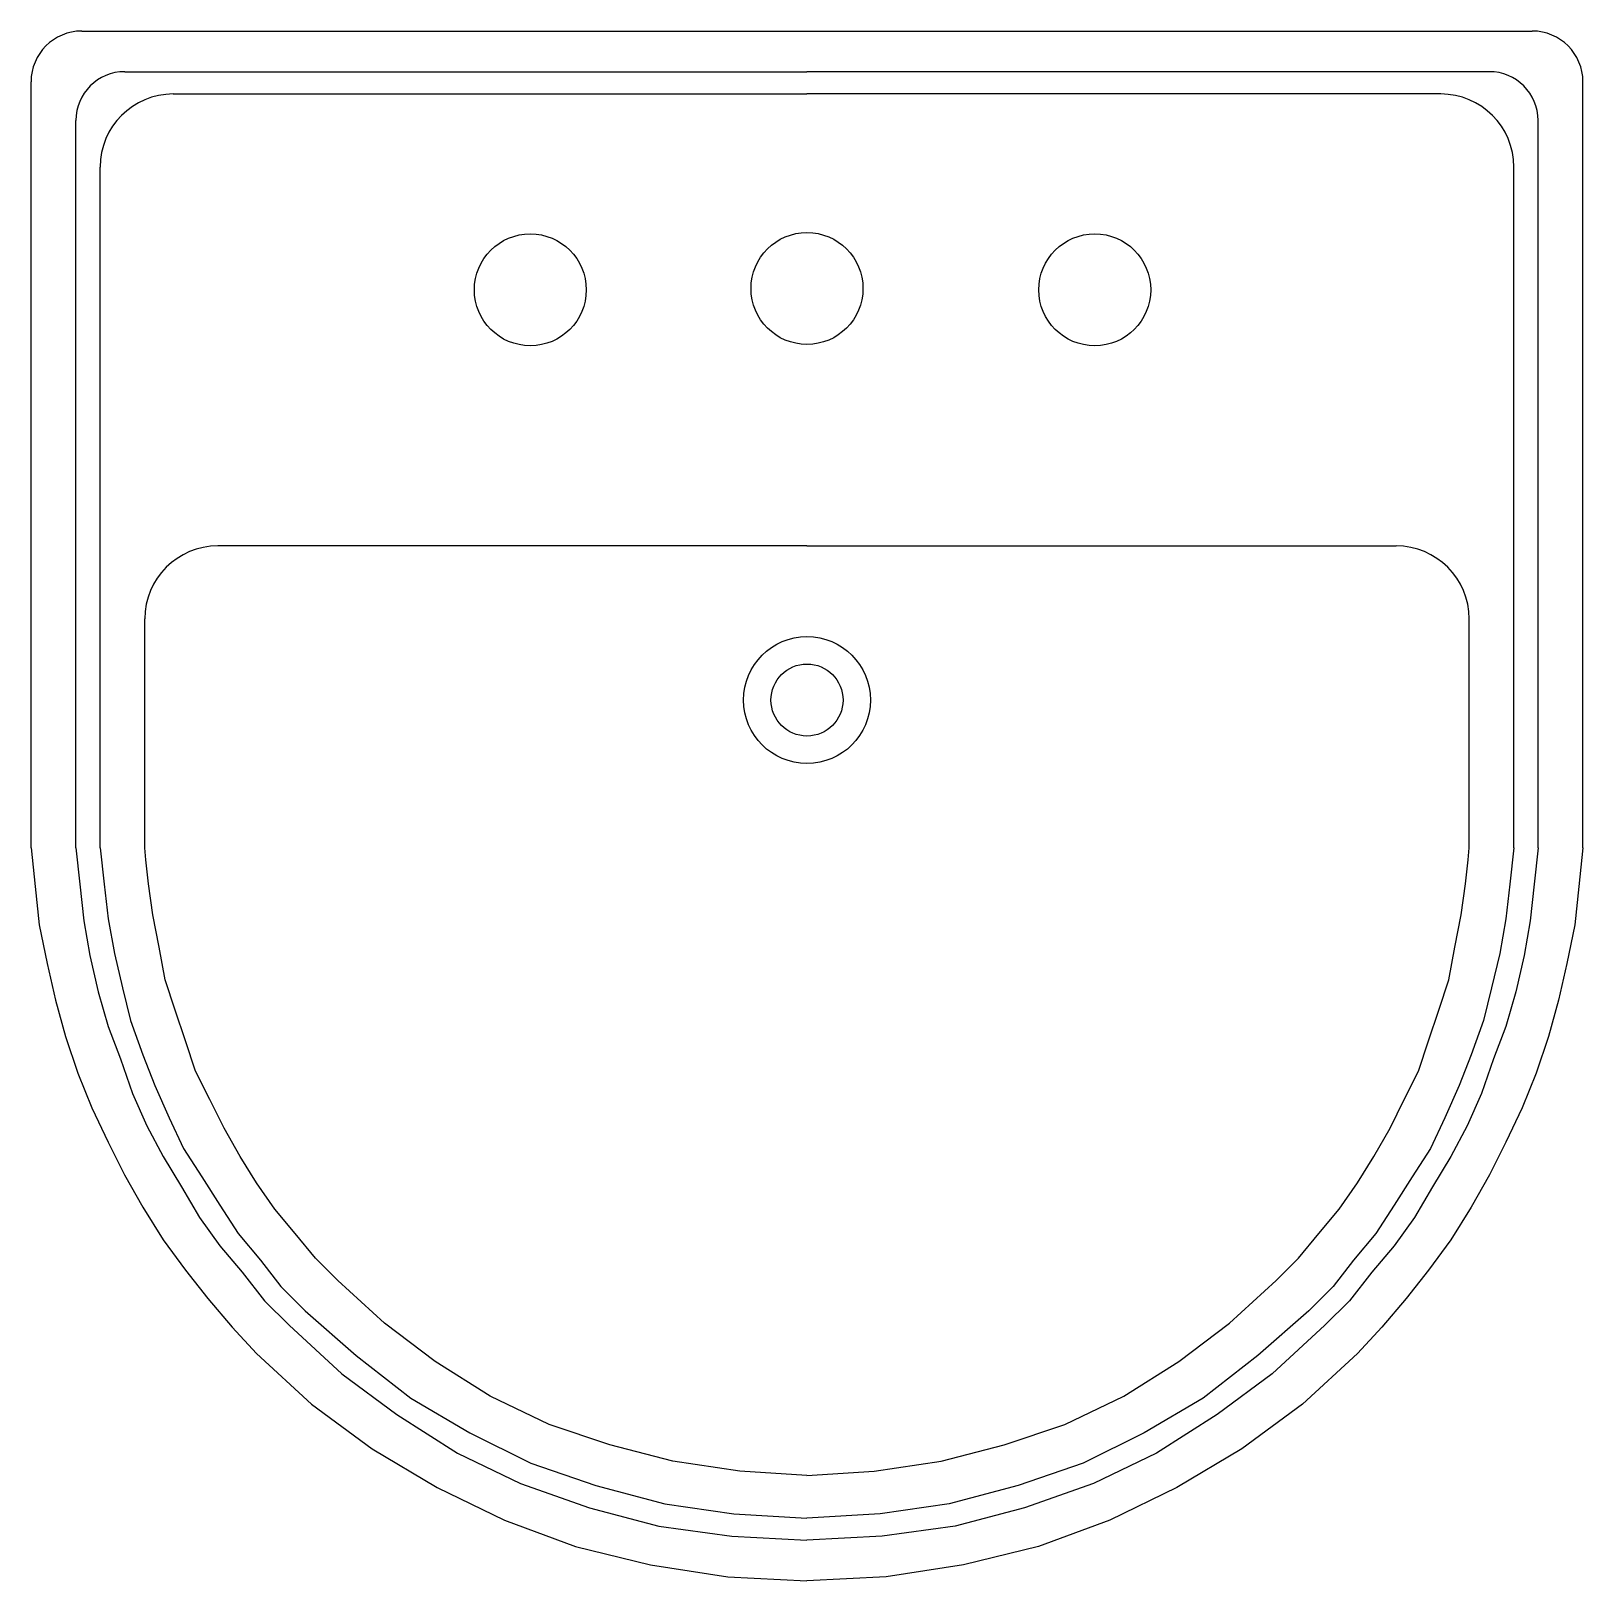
# Model space of a CAD drawing. Extents: x -839.056 to -838.57, y 501.565 to 502.05.
import ezdxf

# ---------------------------------------------------------------- set-up
doc = ezdxf.new("R2010")
doc.units = 0
doc.header["$LTSCALE"] = 50
doc.header["$MEASUREMENT"] = 0
doc.layers.add('A-PECAS', color=2, linetype='CONTINUOUS')

msp = doc.modelspace()

# ---------------------------------------------------------------- linework, layer by layer
at = {"layer": 'A-PECAS'}
for p, q in [((-839.03983, 502.05021), (-838.58629, 502.05021)), ((-839.05571, 501.79479), (-839.05571, 502.03433)), ((-838.57041, 501.79479), (-838.57041, 502.03433))]:
    msp.add_line(p, q, dxfattribs=at)
at = {"layer": 'A-PECAS', "color": 1}
for p, q in [((-839.02642, 502.0375), (-838.81306, 502.0375)), ((-838.5997, 502.0375), (-838.81306, 502.0375)), ((-839.01124, 502.03052), (-838.81306, 502.03052)), ((-838.61487, 502.03052), (-838.81306, 502.03052)), ((-839.04167, 501.79479), (-839.04167, 502.02226)), ((-838.58445, 501.79479), (-838.58445, 502.02226)), ((-839.03411, 501.79479), (-839.03411, 502.00765)), ((-838.59201, 501.79479), (-838.59201, 502.00765)), ((-838.81306, 501.88919), (-838.99727, 501.88919)), ((-838.81306, 501.88919), (-838.62885, 501.88919)), ((-839.02014, 501.79479), (-839.02014, 501.86633)), ((-838.60598, 501.79479), (-838.60598, 501.86633))]:
    msp.add_line(p, q, dxfattribs=at)
at = {"layer": 'A-PECAS'}
for points in [[(-839.05571, 501.79479), (-839.05444, 501.78272), (-839.05317, 501.77065), (-839.05063, 501.75859), (-839.04809, 501.74715), (-839.04491, 501.73572), (-839.0411, 501.72428), (-839.03665, 501.71349), (-839.03157, 501.70269), (-839.02649, 501.69252), (-839.02077, 501.68236), (-839.01442, 501.6722), (-839.00743, 501.66267), (-839.00044, 501.65378), (-838.99282, 501.64488), (-838.9852, 501.63663), (-838.9852, 501.63663), (-838.96805, 501.62075), (-838.94899, 501.60677), (-838.92867, 501.5947), (-838.9077, 501.58454), (-838.88547, 501.57628), (-838.86197, 501.57056), (-838.83783, 501.56675), (-838.81306, 501.56548)], [(-838.57041, 501.79479), (-838.57168, 501.78272), (-838.57295, 501.77065), (-838.57549, 501.75859), (-838.57803, 501.74715), (-838.58121, 501.73572), (-838.58502, 501.72428), (-838.58947, 501.71349), (-838.59455, 501.70269), (-838.59963, 501.69252), (-838.60535, 501.68236), (-838.6117, 501.6722), (-838.61869, 501.66267), (-838.62567, 501.65378), (-838.6333, 501.64488), (-838.64092, 501.63663), (-838.64092, 501.63663), (-838.65807, 501.62075), (-838.67712, 501.60677), (-838.69745, 501.5947), (-838.71841, 501.58454), (-838.74065, 501.57628), (-838.76415, 501.57056), (-838.78829, 501.56675), (-838.81306, 501.56548)]]:
    msp.add_lwpolyline(points, dxfattribs=at)
at = {"layer": 'A-PECAS', "color": 1}
for points in [[(-839.04167, 501.79479), (-839.04046, 501.78336), (-839.03919, 501.77192), (-839.03729, 501.76113), (-839.03475, 501.74969), (-839.03157, 501.73889), (-839.02776, 501.72873), (-839.02395, 501.71793), (-839.0195, 501.70777), (-839.01442, 501.69824), (-839.0087, 501.68871), (-839.00299, 501.67918), (-838.99663, 501.67029), (-838.98965, 501.66203), (-838.98266, 501.65314), (-838.97504, 501.64552), (-838.97504, 501.64552), (-838.95852, 501.63027), (-838.94137, 501.61757), (-838.92231, 501.6055), (-838.90262, 501.59597), (-838.88103, 501.58835), (-838.85943, 501.58263), (-838.83656, 501.57946), (-838.81306, 501.57819)], [(-839.03411, 501.79479), (-839.03284, 501.78336), (-839.03157, 501.77256), (-839.02966, 501.76176), (-839.02712, 501.75096), (-839.02458, 501.7408), (-839.02077, 501.73), (-839.01696, 501.72047), (-839.01251, 501.71031), (-839.00807, 501.70078), (-839.00235, 501.69189), (-838.99663, 501.683), (-838.99092, 501.6741), (-838.98393, 501.66584), (-838.97758, 501.65759), (-838.96995, 501.64996), (-838.96995, 501.64996), (-838.95407, 501.63599), (-838.93692, 501.62265), (-838.9185, 501.61185), (-838.89945, 501.60232), (-838.87912, 501.59534), (-838.85752, 501.58962), (-838.83593, 501.58644), (-838.81306, 501.58517)], [(-838.81306, 501.59851), (-838.81306, 501.59851), (-838.83402, 501.59978), (-838.85498, 501.60296), (-838.87467, 501.60804), (-838.89373, 501.61439), (-838.91215, 501.62329), (-838.9293, 501.63408), (-838.94518, 501.64615), (-838.95979, 501.65949), (-838.95979, 501.65949), (-838.96678, 501.66648), (-838.97313, 501.6741), (-838.97948, 501.68172), (-838.9852, 501.68998), (-838.99028, 501.69824), (-838.99536, 501.70713), (-838.99981, 501.71603), (-839.00426, 501.72492), (-839.00743, 501.73445), (-839.01061, 501.74398), (-839.01378, 501.7535), (-839.01569, 501.76367), (-839.0176, 501.77383), (-839.01895, 501.78346), (-839.01984, 501.79096), (-839.02014, 501.79479)], [(-838.59201, 501.79479), (-838.59328, 501.78336), (-838.59455, 501.77256), (-838.59645, 501.76176), (-838.59899, 501.75096), (-838.60153, 501.7408), (-838.60535, 501.73), (-838.60916, 501.72047), (-838.6136, 501.71031), (-838.61805, 501.70078), (-838.62377, 501.69189), (-838.62948, 501.683), (-838.6352, 501.6741), (-838.64219, 501.66584), (-838.64854, 501.65759), (-838.65616, 501.64996), (-838.65616, 501.64996), (-838.67204, 501.63599), (-838.68919, 501.62265), (-838.70761, 501.61185), (-838.72667, 501.60232), (-838.747, 501.59534), (-838.76859, 501.58962), (-838.79019, 501.58644), (-838.81306, 501.58517)], [(-838.58445, 501.79479), (-838.58565, 501.78336), (-838.58692, 501.77192), (-838.58883, 501.76113), (-838.59137, 501.74969), (-838.59455, 501.73889), (-838.59836, 501.72873), (-838.60217, 501.71793), (-838.60662, 501.70777), (-838.6117, 501.69824), (-838.61741, 501.68871), (-838.62313, 501.67918), (-838.62948, 501.67029), (-838.63647, 501.66203), (-838.64346, 501.65314), (-838.65108, 501.64552), (-838.65108, 501.64552), (-838.6676, 501.63027), (-838.68475, 501.61757), (-838.7038, 501.6055), (-838.72349, 501.59597), (-838.74509, 501.58835), (-838.76669, 501.58263), (-838.78956, 501.57946), (-838.81306, 501.57819)], [(-838.81306, 501.59851), (-838.81306, 501.59851), (-838.7921, 501.59978), (-838.77113, 501.60296), (-838.75144, 501.60804), (-838.73239, 501.61439), (-838.71397, 501.62329), (-838.69682, 501.63408), (-838.68094, 501.64615), (-838.66633, 501.65949), (-838.66633, 501.65949), (-838.65934, 501.66648), (-838.65299, 501.6741), (-838.64663, 501.68172), (-838.64092, 501.68998), (-838.63584, 501.69824), (-838.63075, 501.70713), (-838.62631, 501.71603), (-838.62186, 501.72492), (-838.61869, 501.73445), (-838.61551, 501.74398), (-838.61233, 501.7535), (-838.61043, 501.76367), (-838.60852, 501.77383), (-838.60717, 501.78346), (-838.60628, 501.79096), (-838.60598, 501.79479)]]:
    msp.add_lwpolyline(points, dxfattribs=at)
for centre, radius in [((-838.89958, 501.96928), 0.0175), ((-838.81306, 501.9697), 0.0175), ((-838.72308, 501.96928), 0.0175), ((-838.81306, 501.84098), 0.01984), ((-838.81306, 501.84098), 0.01126)]:
    msp.add_circle(centre, radius, dxfattribs=at)
at = {"layer": 'A-PECAS'}
for centre, start, end in [((-839.03983, 502.03433), 90, 180), ((-838.58629, 502.03433), 0, 90)]:
    msp.add_arc(centre, 0.01588, start, end, dxfattribs=at)
at = {"layer": 'A-PECAS', "color": 1}
for centre, radius, start, end in [((-839.02642, 502.02226), 0.01524, 90, 180), ((-838.5997, 502.02226), 0.01524, 0, 90), ((-839.01124, 502.00765), 0.02287, 90, 180), ((-838.61487, 502.00765), 0.02287, 0, 90), ((-838.99727, 501.86633), 0.02287, 90, 180), ((-838.62885, 501.86633), 0.02287, 0, 90)]:
    msp.add_arc(centre, radius, start, end, dxfattribs=at)

doc.saveas('drawing.dxf')
